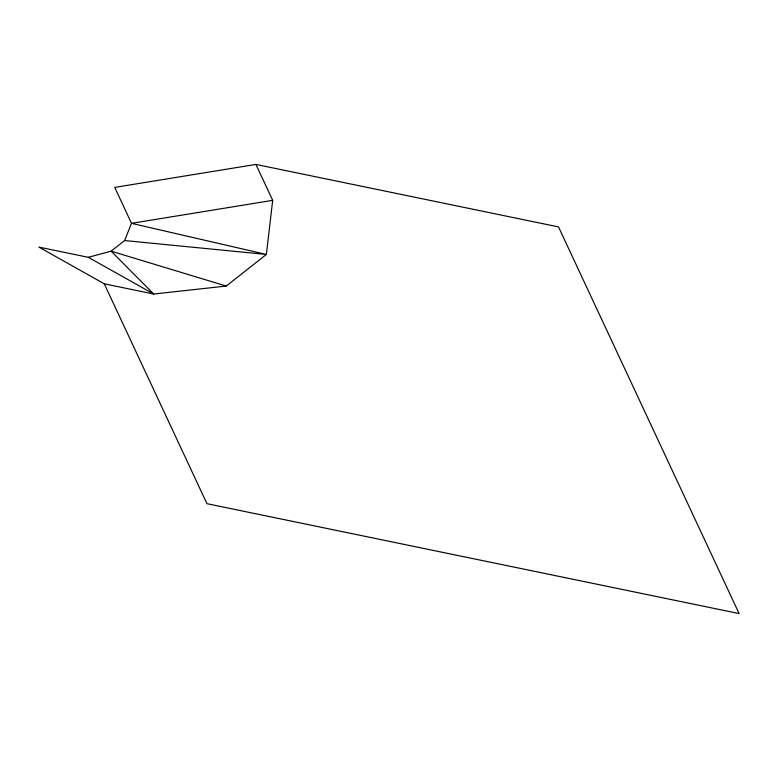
<?xml version="1.0" encoding="UTF-8"?>
<svg xmlns="http://www.w3.org/2000/svg" width="778" height="778" viewBox="0 0 778 778"><rect width="100%" height="100%" fill="white"/><g stroke="black" fill="none" stroke-linecap="round" stroke-linejoin="round"><path stroke-width="1.17" d="M226.252 286.051L111.128 251.177L124.626 240.548L131.501 223.335L114.726 187.401L255.913 164.421L272.689 200.345L266.377 254.455L226.252 286.051L153.713 294.026L104.271 283.814L38.9 247.103L88.342 257.314L153.713 294.026L111.128 251.177L88.342 257.314M272.689 200.345L131.501 223.335L266.377 254.455L124.626 240.548M255.913 164.421L558.507 226.913L739.1 613.579L206.958 503.687L104.271 283.814"/></g></svg>
